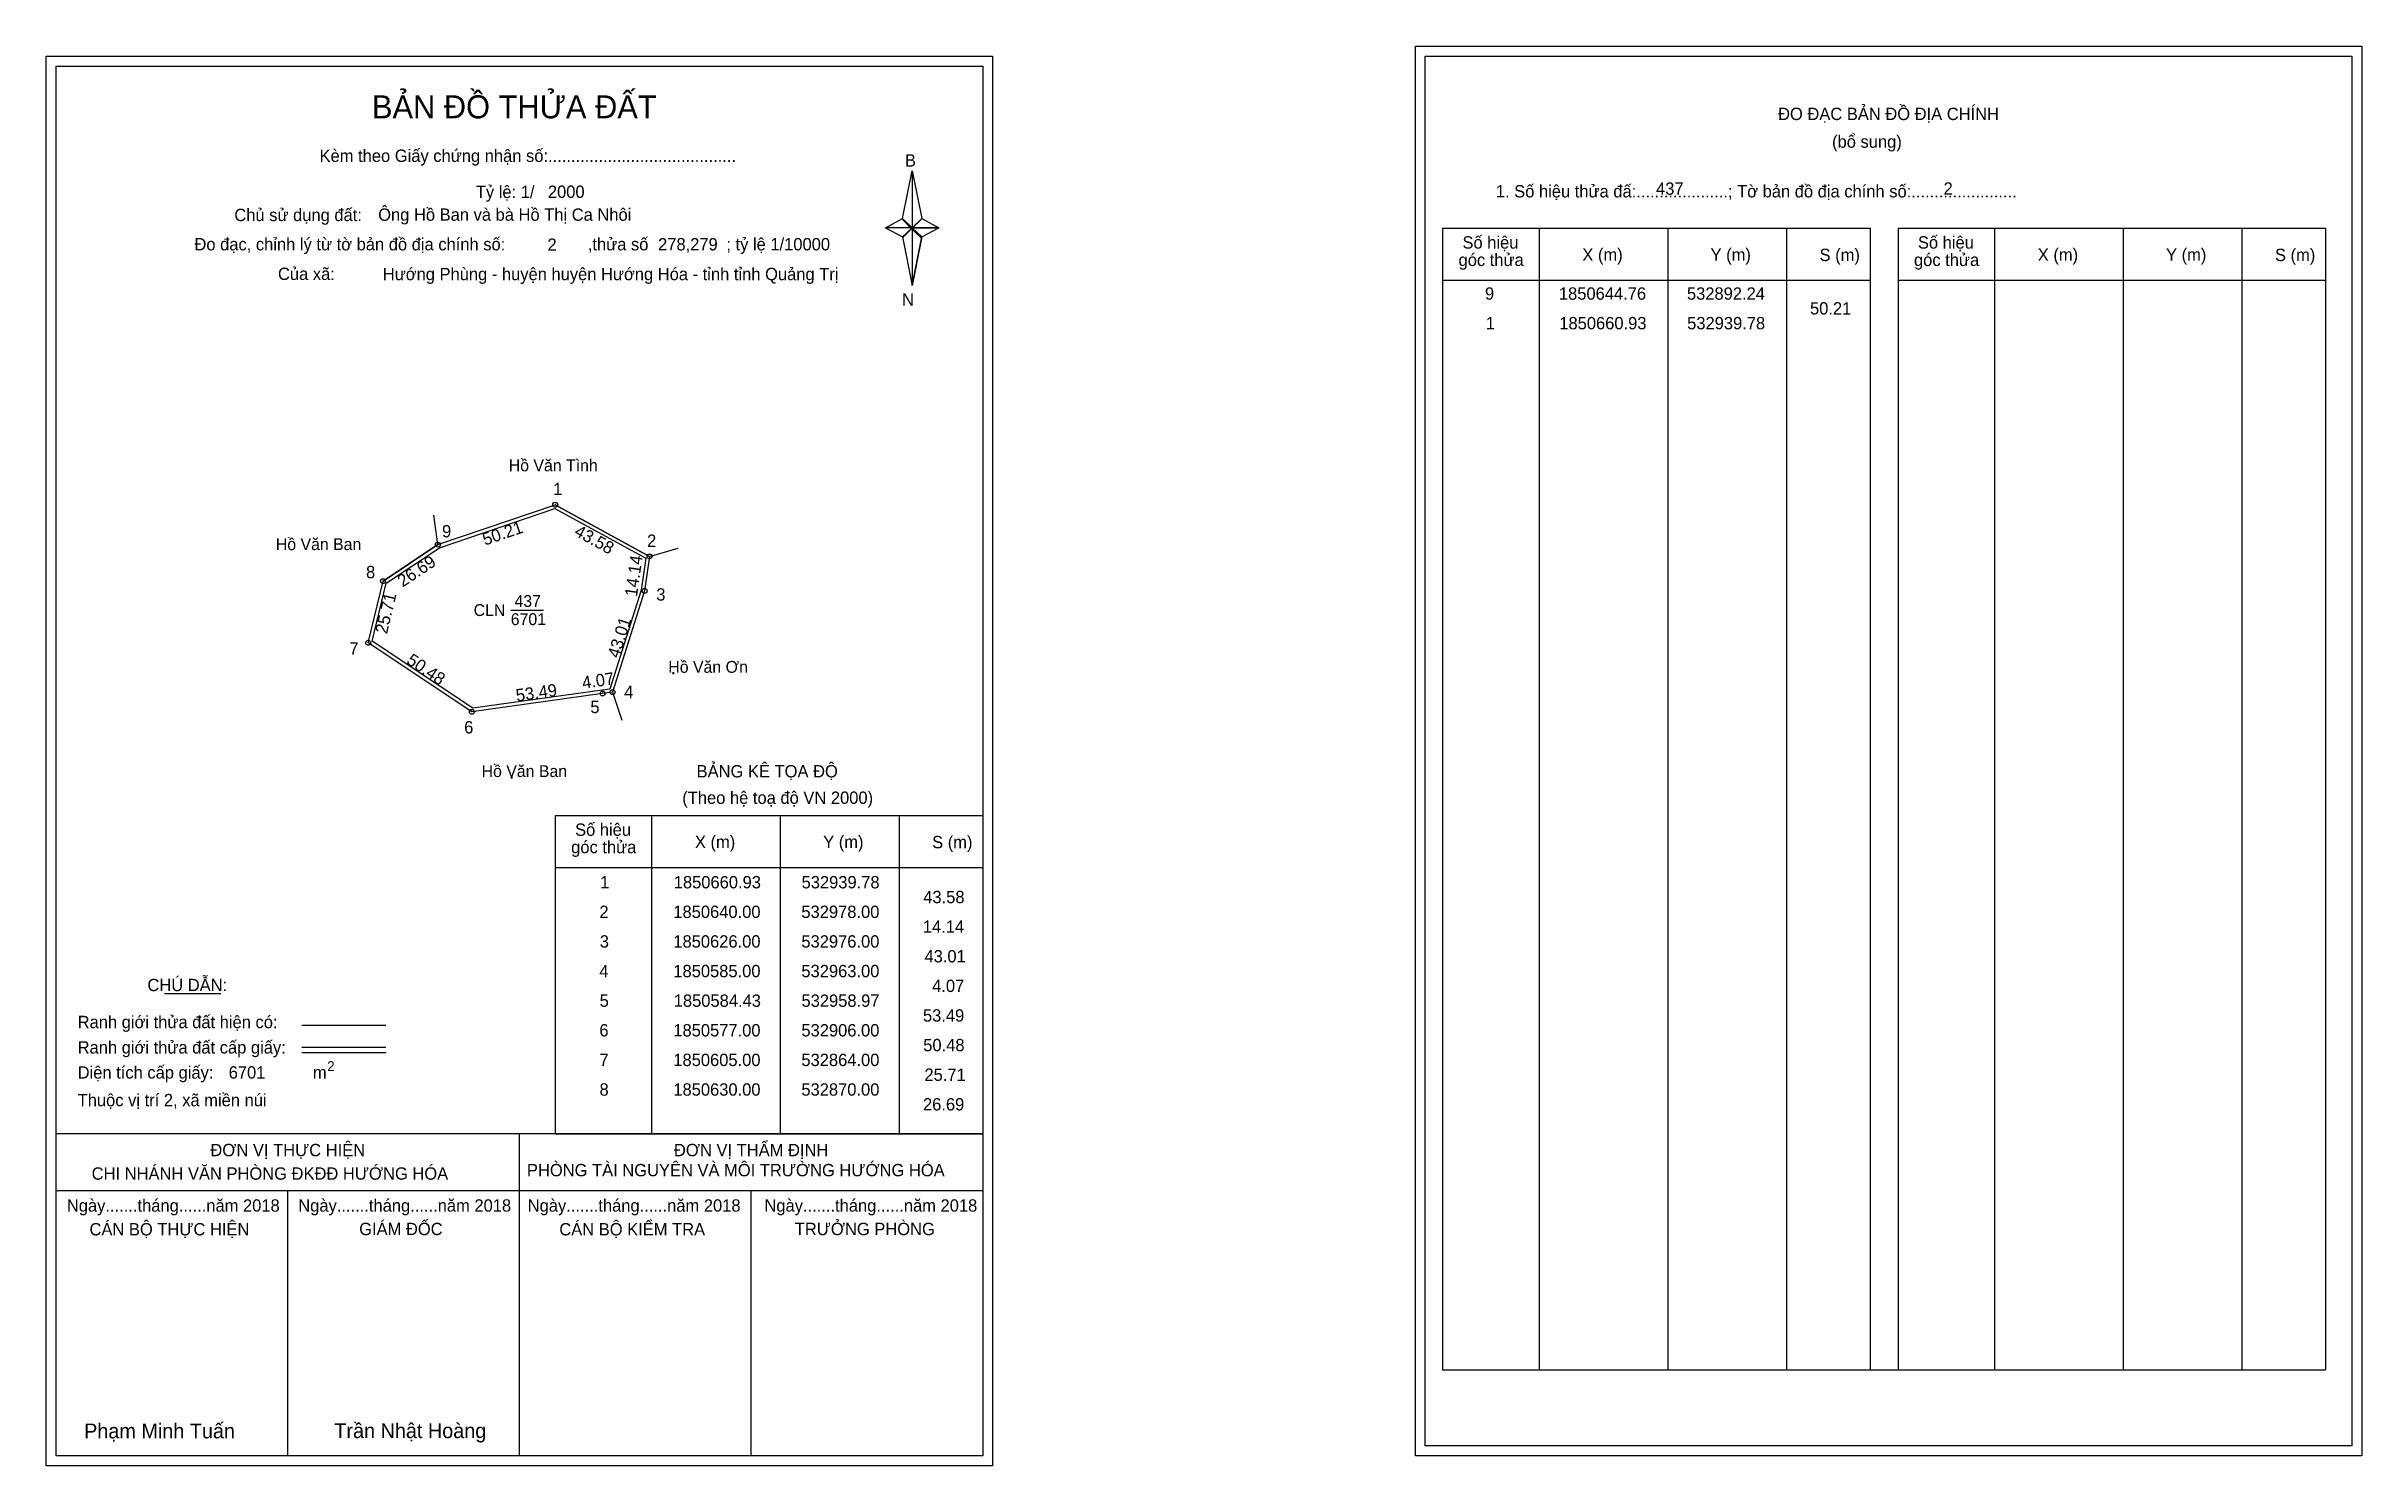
# Model space of a CAD drawing. Extents: x 532734 to 533672, y 1850272 to 1850847.
import ezdxf

# ---------------------------------------------------------------- set-up
doc = ezdxf.new("R2010")
doc.units = 0
for name, color, linetype in [('Level 1', 7, 'Continuous'), ('Level 10', 7, 'Continuous'), ('Level 11', 7, 'Continuous'), ('Level 13', 7, 'Continuous'), ('Level 27', 7, 'Continuous'), ('Level 3', 7, 'Continuous'), ('Level 36', 7, 'Continuous'), ('Level 49', 7, 'Continuous'), ('Level 53', 7, 'Continuous'), ('Level 55', 7, 'Continuous'), ('Level 6', 7, 'Continuous'), ('Level 60', 7, 'Continuous'), ('Level 63', 7, 'Continuous'), ('Level 9', 7, 'Continuous')]:
    doc.layers.add(name, color=color, linetype=linetype)

msp = doc.modelspace()

# ---------------------------------------------------------------- linework, layer by layer
at = {"layer": 'Level 1'}
for p, q in [((533292.24, 1850842.69), (533292.24, 1850842.69)), ((532737.59, 1850838.69), (532737.59, 1850838.69)), ((533080.44, 1850776.93), (533084.37, 1850796.21)), ((533084.37, 1850796.21), (533084.37, 1850773.16)), ((533084.37, 1850796.21), (533088.31, 1850776.93)), ((533073.55, 1850773.16), (533080.44, 1850776.93)), ((533080.44, 1850776.93), (533084.37, 1850773.16)), ((533084.08, 1850772.72), (533080.44, 1850776.49)), ((533088.01, 1850776.49), (533084.08, 1850772.72)), ((533084.08, 1850772.72), (533088.01, 1850776.49)), ((533088.31, 1850776.93), (533084.37, 1850773.16)), ((533084.37, 1850773.16), (533080.44, 1850769.48)), ((533084.08, 1850772.72), (533080.44, 1850769.04)), ((533080.44, 1850769.04), (533084.08, 1850772.72)), ((533080.44, 1850769.48), (533084.37, 1850749.76)), ((533088.01, 1850769.04), (533084.08, 1850772.72)), ((533084.37, 1850773.16), (533084.37, 1850749.76)), ((533084.37, 1850773.16), (533095.19, 1850773.16)), ((533084.37, 1850773.16), (533088.31, 1850769.48)), ((533088.31, 1850769.48), (533084.37, 1850749.76)), ((533088.31, 1850769.48), (533095.19, 1850773.16)), ((533299.3, 1850772.98), (533472.51, 1850772.98)), ((533338.48, 1850310.45), (533338.48, 1850772.98)), ((533390.63, 1850310.45), (533390.63, 1850772.98)), ((533438.57, 1850772.98), (533438.57, 1850310.45)), ((533472.51, 1850772.98), (533472.51, 1850310.45)), ((533483.82, 1850772.98), (533657.02, 1850772.98)), ((533523, 1850310.45), (533523, 1850772.98)), ((533575.14, 1850310.45), (533575.14, 1850772.98)), ((533623.09, 1850772.98), (533623.09, 1850310.45)), ((533657.02, 1850772.98), (533657.02, 1850310.45)), ((533299.3, 1850751.93), (533472.51, 1850751.93)), ((533483.82, 1850751.93), (533657.02, 1850751.93)), ((532939.78, 1850535.04), (533112.98, 1850535.04)), ((532978.96, 1850405.99), (532978.96, 1850535.04)), ((533031.1, 1850405.99), (533031.1, 1850535.04)), ((533079.05, 1850535.04), (533079.05, 1850405.99)), ((532939.78, 1850513.98), (533112.98, 1850513.98)), ((532781.43, 1850462.82), (532804.23, 1850462.82)), ((532837.16, 1850450.01), (532871.18, 1850450.01)), ((532837.16, 1850441.12), (532871.18, 1850441.12)), ((532837.16, 1850438.93), (532871.18, 1850438.93)), ((532951.25, 1850405.99), (532737.59, 1850405.99)), ((533112.98, 1850405.99), (532903.3, 1850405.99)), ((532925.29, 1850275.54), (532925.29, 1850405.99)), ((532939.78, 1850405.98), (533112.98, 1850405.98)), ((533112.99, 1850382.89), (532737.59, 1850382.89)), ((532831.44, 1850275.54), (532831.44, 1850382.89)), ((533019.14, 1850275.54), (533019.14, 1850382.89)), ((533299.3, 1850310.45), (533657.02, 1850310.45)), ((533667.64, 1850279.54), (533667.64, 1850279.54)), ((533112.98, 1850275.54), (533112.98, 1850275.54))]:
    msp.add_line(p, q, dxfattribs=at)
for points in [[(533080.44, 1850776.93), (533084.37, 1850796.21), (533084.37, 1850773.16)], [(533084.37, 1850773.16), (533088.31, 1850776.93), (533095.19, 1850773.16)], [(533073.55, 1850773.16), (533080.44, 1850769.48), (533084.37, 1850773.16)], [(533084.37, 1850773.16), (533084.37, 1850749.76), (533088.31, 1850769.48)]]:
    msp.add_lwpolyline(points, close=True, dxfattribs=at)
at = {"layer": 'Level 10'}
for p, q in [((532978, 1850640), (532939.78, 1850660.93)), ((532892.24, 1850644.76), (532870, 1850630))]:
    msp.add_line(p, q, dxfattribs=at)
for points in [[(532963, 1850585), (532958.97, 1850584.43), (532906, 1850577), (532864, 1850605), (532870, 1850630), (532892.24, 1850644.76), (532939.78, 1850660.93), (532978, 1850640), (532976, 1850626)], [(532961.93, 1850586.26), (532958.77, 1850585.82), (532906.33, 1850578.46), (532865.59, 1850605.62), (532871.23, 1850629.14), (532892.86, 1850643.49), (532939.65, 1850659.41), (532976.48, 1850639.24), (532974.63, 1850626.31)]]:
    msp.add_lwpolyline(points, close=True, dxfattribs=at)
at = {"layer": 'Level 11'}
for centre in [(532939.78, 1850660.93), (532892.24, 1850644.76), (532978, 1850640), (532870, 1850630), (532976, 1850626), (532864, 1850605), (532906, 1850577), (532958.97, 1850584.43), (532963, 1850585), (532963, 1850585)]:
    msp.add_circle(centre, 1, dxfattribs=at)
at = {"layer": 'Level 27'}
for p, q in [((532892.24, 1850644.76), (532890.65, 1850656.65)), ((532978, 1850640), (532989.52, 1850643.35)), ((532963, 1850585), (532966.81, 1850573.62))]:
    msp.add_line(p, q, dxfattribs=at)
at = {"layer": 'Level 3'}
for p, q in [((533299.3, 1850772.98), (533299.3, 1850310.45)), ((533483.82, 1850772.98), (533483.82, 1850310.45)), ((532939.78, 1850535.04), (532939.78, 1850405.99))]:
    msp.add_line(p, q, dxfattribs=at)
at = {"layer": 'Level 63'}
for points in [[(532733.59, 1850842.69), (533116.99, 1850842.69), (533116.99, 1850271.54), (532733.59, 1850271.54)], [(533288.24, 1850846.69), (533671.64, 1850846.69), (533671.64, 1850275.54), (533288.24, 1850275.54)], [(533292.24, 1850842.69), (533667.64, 1850842.69), (533667.64, 1850279.54), (533292.24, 1850279.54)], [(532737.59, 1850838.69), (533112.99, 1850838.69), (533112.99, 1850275.54), (532737.59, 1850275.54)]]:
    msp.add_lwpolyline(points, close=True, dxfattribs=at)
at = {"layer": 'Level 9'}
msp.add_line((532921.75, 1850618.24), (532935.08, 1850618.24), dxfattribs=at)

# ---------------------------------------------------------------- texts
at = {"layer": 'Level 1'}
for s, height, p in [('BẢN ĐỒ THỬA ĐẤT', 9.3313, (532865.52, 1850817.5)), ('ĐO ĐẠC BẢN ĐỒ ĐỊA CHÍNH', 5, (533435.19, 1850816.81)), ('Kèm theo Giấy chứng nhận số:.........................................', 5, (532844.29, 1850799.84)), ('B', 5, (533081.46, 1850797.96)), ('(bổ sung)', 5, (533457.07, 1850805.57)), ('1. Số hiệu thửa đấ:....................; Tờ bản đồ địa chính số:.......................', 5, (533320.85, 1850785.45)), ('Chủ sử dụng đất:', 5, (532809.77, 1850775.86)), ('Đo đạc, chỉnh lý từ tờ bản đồ địa chính số:                  ,thửa số                 ; tỷ lệ 1/10000', 5, (532793.6, 1850764)), ('Số hiệu', 5, (533307.33, 1850764.72)), ('X (m)', 5, (533355.9, 1850759.77)), ('Y (m)', 5, (533407.85, 1850759.77)), ('S (m)', 5, (533452.01, 1850759.67)), ('Số hiệu', 5, (533491.85, 1850764.72)), ('X (m)', 5, (533540.41, 1850759.77)), ('Y (m)', 5, (533592.37, 1850759.77)), ('S (m)', 5, (533636.52, 1850759.67)), ('Của xã:', 5, (532827.45, 1850752)), ('góc thửa', 5, (533305.75, 1850757.66)), ('góc thửa', 5, (533490.26, 1850757.66)), ('N', 5, (533080.26, 1850741.62)), ('BẢNG KÊ TỌA ĐỘ', 5, (532997.05, 1850550.44)), ('(Theo hệ toạ độ VN 2000)', 5, (532991.24, 1850539.72)), ('Số hiệu', 5, (532947.81, 1850526.77)), ('góc thửa', 5, (532946.23, 1850519.71)), ('X (m)', 5, (532996.37, 1850521.82)), ('Y (m)', 5, (533048.33, 1850521.82)), ('S (m)', 5, (533092.48, 1850521.72)), ('CHÚ DẪN:', 5, (532774.55, 1850463.83)), ('Ranh giới thửa đất hiện có:', 5, (532746.29, 1850448.83)), ('Ranh giới thửa đất cấp giấy:', 5, (532746.29, 1850438.55)), ('Diện tích cấp giấy:', 5, (532746.29, 1850428.39)), ('m', 5, (532841.6, 1850428.43)), ('2', 4, (532847.39, 1850431.45)), ('Thuộc vị trí 2, xã miền núi', 5, (532746.29, 1850417.19)), ('ĐƠN VỊ THỰC HIỆN', 5, (532800.06, 1850396.95)), ('ĐƠN VỊ THẨM ĐỊNH', 5, (532987.86, 1850396.95)), ('CHI NHÁNH VĂN PHÒNG ĐKĐĐ HƯỚNG HÓA', 5, (532751.97, 1850387.43)), ('PHÒNG TÀI NGUYÊN VÀ MÔI TRƯỜNG HƯỚNG HÓA', 5, (532928.31, 1850388.81)), ('Ngày.......tháng......năm 2018', 5, (532741.92, 1850374.48)), ('CÁN BỘ THỰC HIỆN', 5, (532751.09, 1850364.85)), ('Ngày.......tháng......năm 2018', 5, (532835.67, 1850374.48)), ('GIÁM ĐỐC', 5, (532860.35, 1850364.97)), ('Ngày.......tháng......năm 2018', 5, (532928.62, 1850374.48)), ('CÁN BỘ KIỂM TRA', 5, (532941.43, 1850364.85)), ('Ngày.......tháng......năm 2018', 5, (533024.53, 1850374.48)), ('TRƯỞNG PHÒNG', 5, (533036.81, 1850364.97)), ('Phạm Minh Tuấn', 6, (532748.91, 1850282.62)), ('Trần Nhật Hoàng', 6, (532850.29, 1850282.72))]:
    msp.add_text(s, height=height, dxfattribs=at).set_placement(p)
at = {"layer": 'Level 11'}
msp.add_text('Tỷ lệ: 1/', height=5, dxfattribs=at).set_placement((532907.6, 1850785.22))
at = {"layer": 'Level 13'}
for s, p in [('437', (532923.26, 1850619.52)), ('CLN', (532906.72, 1850615.84)), ('6701', (532921.76, 1850612.16))]:
    msp.add_text(s, height=4.8, dxfattribs=at).set_placement(p)
at = {"layer": 'Level 36'}
for p in [(532986.53, 1850592.22), (532921, 1850549.99)]:
    msp.add_text('.', height=6, dxfattribs=at).set_placement(p)
at = {"layer": 'Level 49'}
for s, rotation, p in [('50.21', 18.78495, (532911.32, 1850644.36)), ('43.58', 331.29405, (532947.11, 1850648.7)), ('26.69', 33.571, (532877.98, 1850627.37)), ('14.14', 81.8699, (532972.86, 1850623.49)), ('25.71', 76.50427, (532871.58, 1850608.32)), ('43.01', 72.40758, (532965.6, 1850598.49)), ('50.48', 326.30993, (532879.15, 1850596.82)), ('53.49', 7.98467, (532924.19, 1850581.17)), ('4.07', 8.05047, (532951.03, 1850586.35))]:
    msp.add_text(s, height=5, rotation=rotation, dxfattribs=at).set_placement(p)
at = {"layer": 'Level 53'}
for s, p in [('9', (533316.45, 1850744.01)), ('1850644.76', (533346.4, 1850744.01)), ('532892.24', (533398.27, 1850744.01)), ('1', (533316.75, 1850732.01)), ('1850660.93', (533346.56, 1850732.01)), ('532939.78', (533398.36, 1850732.01)), ('50.21', (533448.13, 1850738.01)), ('1', (532957.98, 1850505.48)), ('1850660.93', (532987.79, 1850505.48)), ('532939.78', (533039.58, 1850505.48)), ('43.58', (533088.87, 1850499.48)), ('2', (532957.68, 1850493.48)), ('1850640.00', (532987.62, 1850493.48)), ('532978.00', (533039.5, 1850493.48)), ('3', (532957.83, 1850481.48)), ('1850626.00', (532987.62, 1850481.48)), ('532976.00', (533039.5, 1850481.48)), ('14.14', (533088.7, 1850487.48)), ('4', (532957.65, 1850469.48)), ('1850585.00', (532987.62, 1850469.48)), ('532963.00', (533039.5, 1850469.48)), ('43.01', (533089.36, 1850475.48)), ('4.07', (533092.47, 1850463.48)), ('5', (532957.77, 1850457.48)), ('1850584.43', (532987.79, 1850457.48)), ('532958.97', (533039.54, 1850457.48)), ('53.49', (533088.76, 1850451.48)), ('6', (532957.66, 1850445.48)), ('1850577.00', (532987.62, 1850445.48)), ('532906.00', (533039.5, 1850445.48)), ('7', (532957.69, 1850433.48)), ('1850605.00', (532987.62, 1850433.48)), ('532864.00', (533039.5, 1850433.48)), ('50.48', (533088.87, 1850439.48)), ('25.71', (533089.36, 1850427.48)), ('8', (532957.73, 1850421.48)), ('1850630.00', (532987.62, 1850421.48)), ('532870.00', (533039.5, 1850421.48)), ('26.69', (533088.76, 1850415.48))]:
    msp.add_text(s, height=5, dxfattribs=at).set_placement(p)
at = {"layer": 'Level 55'}
for s, height, p in [('1', 0.8, (532939.56, 1850660.93)), ('0', 0.22, (532939.7, 1850660.71)), ('0', 0.22, (532939.7, 1850660.71)), ('9', 0.8, (532891.97, 1850644.76)), ('0', 0.22, (532892.16, 1850644.54)), ('0', 0.22, (532892.16, 1850644.54)), ('0', 0.22, (532892.16, 1850644.54)), ('0', 0.22, (532892.16, 1850644.54)), ('2', 0.8, (532977.73, 1850640)), ('0', 0.22, (532977.92, 1850639.78)), ('0', 0.22, (532977.92, 1850639.78)), ('0', 0.22, (532977.92, 1850639.78)), ('8', 0.8, (532869.74, 1850630)), ('0', 0.22, (532869.92, 1850629.78)), ('0', 0.22, (532869.92, 1850629.78)), ('3', 0.8, (532975.75, 1850626)), ('0', 0.22, (532975.92, 1850625.78)), ('7', 0.8, (532863.73, 1850605)), ('0', 0.22, (532863.92, 1850604.78)), ('0', 0.22, (532863.92, 1850604.78)), ('6', 0.8, (532905.73, 1850577)), ('5', 0.8, (532958.71, 1850584.43)), ('0', 0.22, (532958.89, 1850584.21)), ('0', 0.22, (532958.89, 1850584.21)), ('0', 0.22, (532958.89, 1850584.21)), ('4', 0.8, (532962.72, 1850585)), ('0', 0.22, (532962.92, 1850584.78)), ('0', 0.22, (532962.92, 1850584.78)), ('0', 0.22, (532905.92, 1850576.78)), ('0', 0.22, (532905.92, 1850576.78))]:
    msp.add_text(s, height=height, dxfattribs=at).set_placement(p)
at = {"layer": 'Level 6'}
for s, p in [('2000', (532936.8, 1850785.26)), ('437', (533385.75, 1850786.53)), ('2', (533502.24, 1850786.57)), ('Ông Hồ Ban và bà Hồ Thị Ca Nhôi', (532868.04, 1850775.99)), ('2', (532936.64, 1850763.82)), ('278,279', (532981.44, 1850763.98)), (' Hướng Phùng - huyện huyện Hướng Hóa - tỉnh tỉnh Quảng Trị', (532868.06, 1850751.91)), ('6701', (532807.47, 1850428.4))]:
    msp.add_text(s, height=5, dxfattribs=at).set_placement(p)
at = {"layer": 'Level 60'}
for s, p in [('Hồ Văn Tình', (532920.95, 1850674.48)), ('Hồ Văn Ban', (532826.59, 1850642.55)), ('Hồ Văn Ơn', (532985.59, 1850592.82)), ('Hồ Văn Ban', (532909.96, 1850550.59))]:
    msp.add_text(s, height=4.8, dxfattribs=at).set_placement(p)
at = {"layer": 'Level 9'}
for s, p in [('1', (532938.94, 1850664.81)), ('9', (532893.92, 1850647.7)), ('2', (532977, 1850643.86)), ('8', (532863.12, 1850631.17)), ('3', (532980.7, 1850622.08)), ('7', (532856.36, 1850600.16)), ('4', (532967.68, 1850582.55)), ('5', (532954, 1850576.49)), ('6', (532902.87, 1850568.26))]:
    msp.add_text(s, height=5, dxfattribs=at).set_placement(p)

doc.saveas('drawing.dxf')
